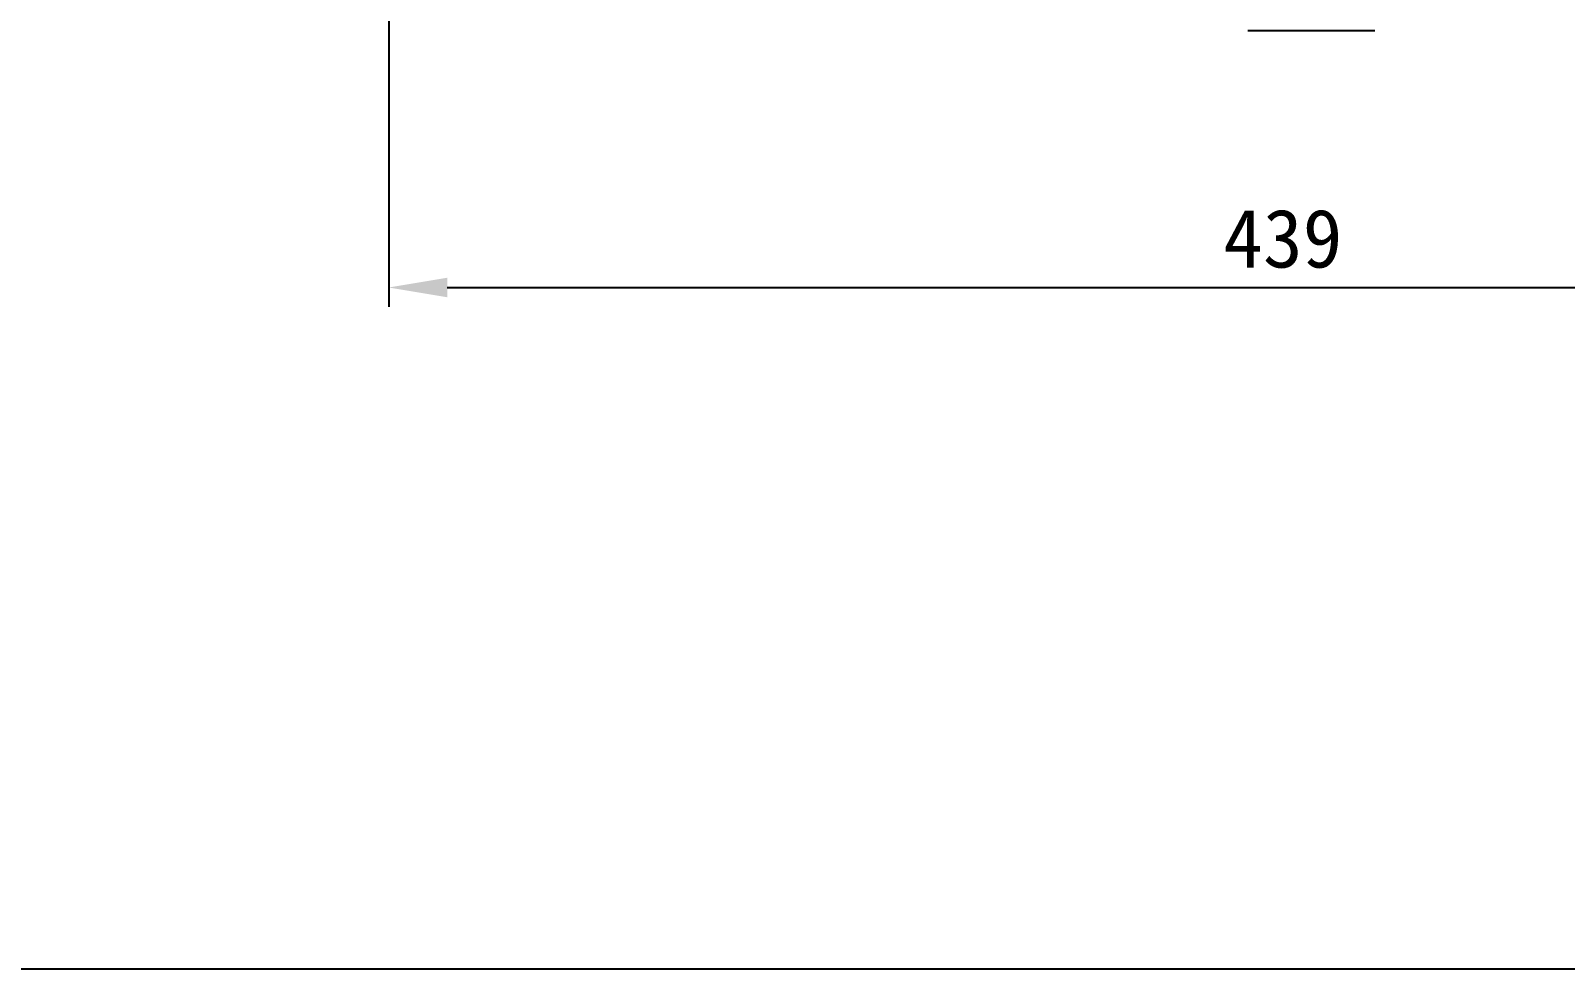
# Model space of a CAD drawing. Extents: x 86520 to 160660, y -2551 to 2752.
# Drawn here: x 89686.7 to 90080.8, y 1288.2 to 1529.2 of the extents above; entities that cross this region are included whole.
import ezdxf

# ---------------------------------------------------------------- set-up
doc = ezdxf.new("R2010")
doc.units = 0
doc.header["$LTSCALE"] = 10
doc.header["$MEASUREMENT"] = 0
doc.layers.get('DEFPOINTS').update_dxf_attribs({"linetype": 'CONTINUOUS'})
doc.layers.add('1', color=7, linetype='CONTINUOUS')
doc.layers.add('5', color=2, linetype='CONTINUOUS')
doc.dimstyles.new('경보기_스탈', dxfattribs={"dimtxt": 3.15, "dimasz": 2.5, "dimexe": 1, "dimexo": 1, "dimgap": 1, "dimtad": 1, "dimtoh": 1, "dimdec": 3, "dimzin": 1, "dimtxsty": 'STANDARD', "dimcen": 0, "dimclrd": 2, "dimclre": 2, "dimclrt": 4, "dimazin": 3, "dimtp": 0.1, "dimtm": 0.1, "dimtfac": 1, "dimtdec": 3, "dimtmove": 0, "dimatfit": 3})

# ---------------------------------------------------------------- blocks, each defined once
blk = doc.blocks.new('*D459')
at = {"layer": '1', "color": 1, "linetype": 'CONTINUOUS'}
for p, q in [((89778.67, 1552.03), (89778.67, 1458.24)), ((90217.65, 1548.05), (90217.65, 1458.24)), ((89793.67, 1463.24), (90202.65, 1463.24))]:
    blk.add_line(p, q, dxfattribs=at)
for points in [[(89793.67, 1465.74), (89793.67, 1460.74), (89778.67, 1463.24)], [(90202.65, 1465.74), (90202.65, 1460.74), (90217.65, 1463.24)]]:
    blk.add_solid(points, dxfattribs=at)
at = {"layer": 'DEFPOINTS', "color": 0, "linetype": 'CONTINUOUS'}
for p in [(89778.67, 1553.03), (90217.65, 1549.05), (90217.65, 1463.24)]:
    blk.add_point(p, dxfattribs=at)
at = {"layer": '1', "color": 2, "linetype": 'CONTINUOUS', "insert": (90008.26, 1475.74), "char_height": 15, "attachment_point": 5}
blk.add_mtext('439', dxfattribs=at)

msp = doc.modelspace()

# ---------------------------------------------------------------- linework, layer by layer
at = {"layer": '1', "color": 7, "linetype": 'CONTINUOUS'}
msp.add_line((90031.871, 1529.1874), (89999.2853, 1529.1874), dxfattribs=at)
at = {"layer": '5', "color": 6, "linetype": 'CONTINUOUS'}
msp.add_lwpolyline([(88917.0587, 2751.9079), (91137.515, 2751.9079), (91137.515, 1288.1521), (88917.0587, 1288.1521)], close=True, dxfattribs=at)

# ---------------------------------------------------------------- dimensions: what is measured, and where the dimension line sits
at = {"layer": '1', "color": 7, "linetype": 'CONTINUOUS'}
dim = msp.add_linear_dim(base=(90217.6473, 1463.2445), p1=(89778.6666, 1553.0278), p2=(90217.6473, 1549.0539), text='439', dimstyle='경보기_스탈', override={"dimtxt": 15, "dimasz": 15, "dimexe": 5, "dimgap": 5, "dimtoh": 0, "dimzin": 9, "dimclrd": 1, "dimclre": 1, "dimclrt": 2, "dimfxl": 0.3}, dxfattribs=at)
dim.commit()
dim.dimension.update_dxf_attribs({"geometry": '*D459', "text_midpoint": (90008.2623, 1463.2445), "dimtype": 160})

doc.saveas('drawing.dxf')
